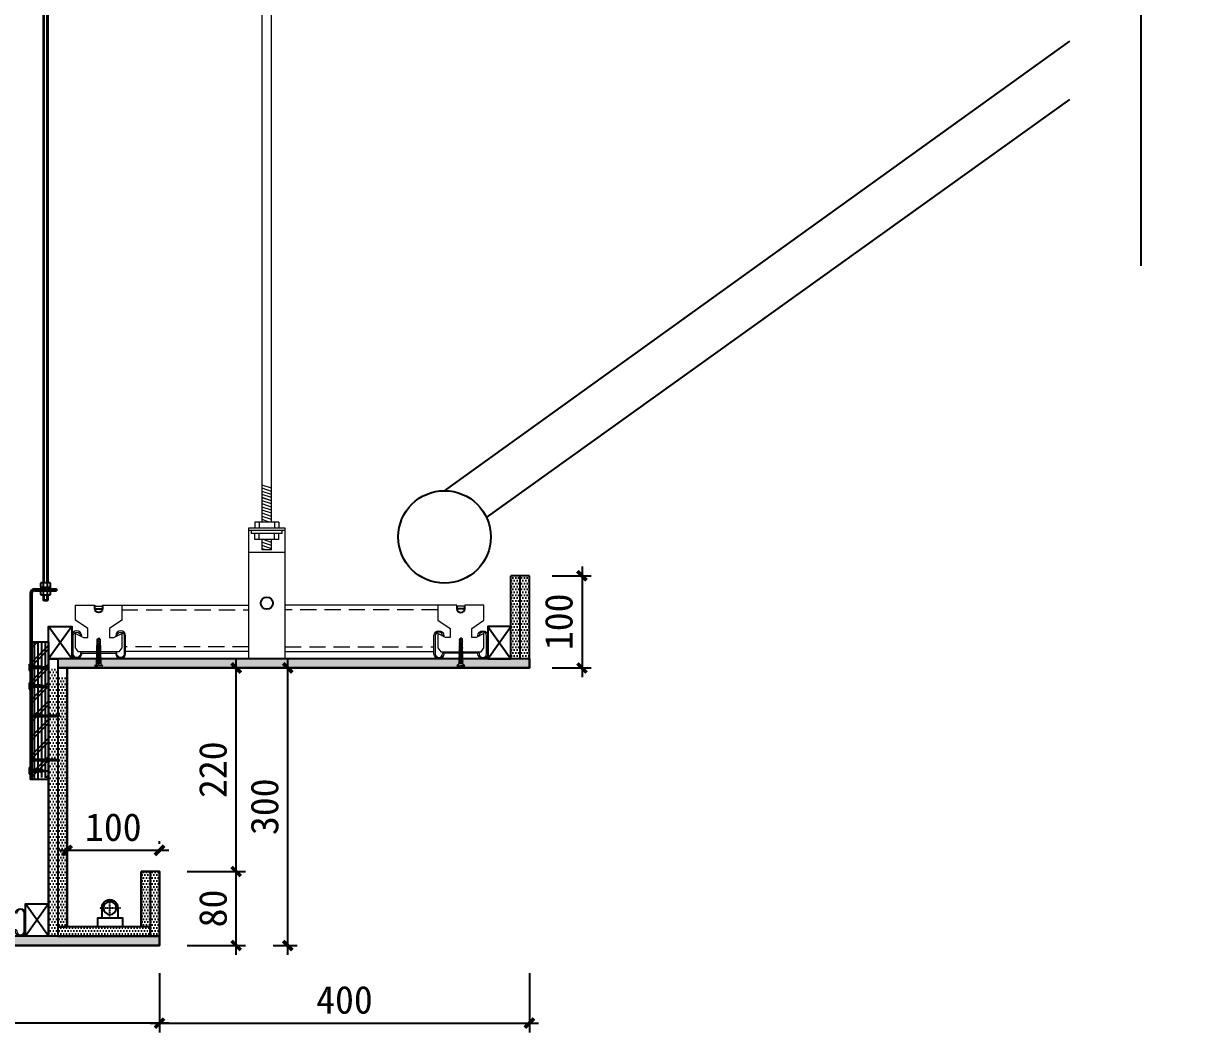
# Model space of a CAD drawing. Header units: millimetres. Extents: x -150677 to 588340, y -254013 to 149700.
# Drawn here: x 296405 to 297680, y -87297 to -86207 of the extents above; entities that cross this region are included whole.
import ezdxf

# ---------------------------------------------------------------- set-up
doc = ezdxf.new("R2010")
doc.units = ezdxf.units.MM
doc.header["$LTSCALE"] = 10
doc.header["$MEASUREMENT"] = 0
doc.linetypes.add('HIDDEN', pattern=[0.375, 0.25, -0.125])
for name, color, linetype in [('2-Ba顶面轮廓', 4, 'Continuous'), ('2-Da地拼', 4, 'Continuous'), ('ceiling-light', 2, 'Continuous'), ('IEL-13Light', 136, 'Continuous'), ('图层1', 2, 'Continuous'), ('图层2', 44, 'Continuous')]:
    doc.layers.add(name, color=color, linetype=linetype)
doc.layers.add('3', color=5, linetype='Continuous', lineweight=18)
doc.layers.add('8', color=251, linetype='Continuous', lineweight=5)
doc.styles.get("Standard").update_dxf_attribs({"font": ''})
doc.styles.get('Standard').set_extended_font_data('SimSun')
doc.dimstyles.new('DIMN10', dxfattribs={"dimscale": 0.1, "dimtxt": 300, "dimasz": 100, "dimexe": 100, "dimexo": 300, "dimgap": 100, "dimtad": 1, "dimdec": 0, "dimtxsty": 'Standard', "dimblk": 'ARCHTICK', "dimcen": 2.5, "dimdle": 100, "dimclrd": 8, "dimclre": 8, "dimclrt": 96, "dimadec": 0, "dimazin": 0, "dimtfac": 1, "dimtdec": 0, "dimtmove": 0, "dimatfit": 3, "dimldrblk": 'DOT', "dimfxl": 100, "dimarcsym": 0})
pattern_1 = [(0, (295771.9497, -87203.4587), (1.5875, 3.175), [0, -3.175])]
pattern_2 = [(0, (295751.9497, -87203.4587), (1.5875, 3.175), [0, -3.175])]

# ---------------------------------------------------------------- blocks, each defined once
blk = doc.blocks.new('A$C03C100C5')
at = {"color": 8, "linetype": 'HIDDEN', "ltscale": 0.001}
for p, q in [((15, 12.3, 0), (15, 33.6, 0)), ((2, 22.9, 0), (27.8, 22.9, 0))]:
    blk.add_line(p, q, dxfattribs=at)
at = {"ltscale": 0.2}
for p, q in [((5.4, 22.9, 0), (5.4, 11.1, 0)), ((24.7, 22.9, 0), (24.7, 11.1, 0))]:
    blk.add_line(p, q, dxfattribs=at)
at = {"ltscale": 0.2, "elevation": 0}
blk.add_lwpolyline([(29.7, 0), (29.7, 11.1), (0, 11.1), (0, 0)], close=True, dxfattribs=at)
at = {"ltscale": 0.2}
blk.add_circle((15, 22.9, 0), 7.88, dxfattribs=at)
blk.add_arc((15.1, 23.5, 0), 9.63, 356.8047, 183.1953, dxfattribs=at)
blk = doc.blocks.new('QBLOCK2009062415473686')
at = {"color": 8}
for p, q in [((-1.7, 1.6), (-1.4, 1.8)), ((-1.7, 1.6), (-1.4, 1.8)), ((-1.7, 1.6), (-1.4, 1.4)), ((-1.7, 1.6), (-1.4, 1.4)), ((-1.5, 3.5), (-1.2, 3.7)), ((-1.5, 3.5), (-1.2, 3.3)), ((-1.4, 1.4), (1.3, 2.3)), ((-1.4, -0.7), (1.3, 0.2)), ((-1.2, 3.3), (1, 4)), ((-1.1, 5.5), (-0.9, 5.7)), ((-1.1, 5.5), (-0.9, 5.3)), ((-1, 2.6), (-0.9, 3.4)), ((-1, 1.8), (-1, 2.6)), ((-1, -0.2), (-1, 1.5)), ((-0.9, 5.3), (0.7, 5.8)), ((-0.8, 3.8), (-0.6, 5.4)), ((-0.7, 7.5), (-0.5, 7.7)), ((-0.7, 7.5), (-0.5, 7.3)), ((-0.6, 5.8), (-0.4, 7.3)), ((-0.5, 7.3), (0.4, 7.6)), ((-0.3, 7.7), (-0.1, 9.8)), ((0.2, 7.9), (-0.1, 9.8)), ((0.4, 6.1), (0.2, 7.5)), ((0.7, 7.7), (0.4, 8)), ((0.7, 7.7), (0.4, 7.6)), ((0.6, 4.3), (0.4, 5.7)), ((1, 5.9), (0.7, 6.2)), ((1, 5.9), (0.7, 5.8)), ((0.8, 2.6), (0.7, 3.9)), ((0.8, 2.6), (0.8, 2.4)), ((0.8, 2.1), (0.8, 0.5)), ((0.8, 0.1), (0.8, -1.6)), ((1.3, 4.2), (1, 4.4)), ((1.3, 4.2), (1, 4)), ((1.5, 2.4), (1.3, 2.7)), ((1.5, 2.4), (1.3, 2.7)), ((1.5, 2.4), (1.3, 2.3)), ((1.5, 2.4), (1.3, 2.3)), ((1.5, 0.3), (1.3, 0.6)), ((1.5, 0.3), (1.3, 0.2)), ((-3.4, -9.8), (-3.4, -9)), ((3.4, -9), (-3.4, -9)), ((3.4, -9.8), (-3.4, -9.8)), ((-1.7, -0.5), (-1.4, -0.3)), ((-1.7, -0.5), (-1.4, -0.7)), ((-1.7, -2.5), (-1.4, -2.4)), ((-1.7, -2.5), (-1.4, -2.4)), ((-1.7, -2.5), (-1.4, -2.8)), ((-1.7, -2.5), (-1.4, -2.8)), ((-1.7, -4.6), (-1.4, -4.5)), ((-1.7, -4.6), (-1.4, -4.9)), ((-1.4, -2.8), (1.3, -1.9)), ((-1.4, -2.8), (1.3, -1.9)), ((-1.4, -4.9), (1.3, -4)), ((-1, -2.2), (-1, -0.6)), ((-1, -4.3), (-1, -2.6)), ((-0.9, -5.4), (-1, -4.7)), ((0.8, -1.4), (0.8, -1.6)), ((0.8, -2), (0.8, -3.7)), ((0.8, -4.1), (0.9, -5.4)), ((1.5, -1.7), (1.3, -1.5)), ((1.5, -1.7), (1.3, -1.5)), ((1.5, -1.7), (1.3, -1.9)), ((1.5, -1.7), (1.3, -1.9)), ((1.5, -3.8), (1.3, -3.6)), ((1.5, -3.8), (1.3, -4)), ((3.4, -9.8), (3.4, -9))]:
    blk.add_line(p, q, dxfattribs=at)
for centre, start, end in [((-4.8, -5.3), 291.3837, 359.0609), ((4.8, -5.3), 180.9392, 248.6164)]:
    blk.add_arc(centre, 3.94, start, end, dxfattribs=at)
blk = doc.blocks.new('QBLOCK2009070111364517')
at = {"layer": '图层1', "color": 8, "linetype": 'ByBlock'}
for p, q in [((-13.8, 0.9), (-13.8, -0.9)), ((15, 0), (11, 0))]:
    blk.add_line(p, q, dxfattribs=at)
blk.add_lwpolyline([(11, -0.9), (15, 0), (11, 0.9), (-13.8, 0.9), (-15, 1.7), (-15, -1.7), (-13.8, -0.9)], close=True, dxfattribs=at)
blk.add_lwpolyline([(11, 0.9, 0.39097), (11, 0, 0.39097), (11, -0.9)], format="xyb", dxfattribs=at)
blk = doc.blocks.new('_ArchTick')
at = {"color": 0, "linetype": 'ByBlock', "const_width": 0.4}
blk.add_lwpolyline([(-0.5, -0.5), (0.5, 0.5)], dxfattribs=at)
blk = doc.blocks.new('*D1634')
at = {"layer": '2-Ba顶面轮廓', "color": 8, "lineweight": -2, "transparency": 16777216}
for p, q in [((296451.9, -87093.5), (296451.9, -87090.7)), ((296551.9, -87093.5), (296551.9, -87090.7)), ((296561.9, -87100.7), (296441.9, -87100.7))]:
    blk.add_line(p, q, dxfattribs=at)
at = {"layer": 'Defpoints', "color": 0, "transparency": 16777216}
for p in [(296451.9, -87100.7), (296451.9, -87123.5), (296551.9, -87123.5)]:
    blk.add_point(p, dxfattribs=at)
at = {"layer": '2-Ba顶面轮廓', "color": 8, "lineweight": -2, "transparency": 16777216, "xscale": 10, "yscale": 10, "zscale": 10, "rotation": 180}
blk.add_blockref('_ArchTick', (296451.9, -87100.7), dxfattribs=at)
at = {"layer": '2-Ba顶面轮廓', "color": 8, "lineweight": -2, "transparency": 16777216, "xscale": 10, "yscale": 10, "zscale": 10}
blk.add_blockref('_ArchTick', (296551.9, -87100.7), dxfattribs=at)
at = {"layer": '2-Ba顶面轮廓', "color": 96, "transparency": 16777216, "insert": (296501.9, -87075.7), "char_height": 30, "attachment_point": 5}
blk.add_mtext('100', dxfattribs=at)
blk = doc.blocks.new('_DOT')
at = {"color": 0, "linetype": 'ByBlock'}
blk.add_line((-0.35, 0), (-1, 0), dxfattribs=at)
at = {"color": 0, "linetype": 'ByBlock', "const_width": 0.35}
blk.add_lwpolyline([(-0.175, 0, 1), (0.175, 0, 1)], format="xyb", close=True, dxfattribs=at)
blk = doc.blocks.new('*D1652')
at = {"layer": '2-Ba顶面轮廓', "color": 8, "lineweight": -2, "transparency": 16777216}
for p, q in [((296581.9, -87123.5), (296644.8, -87123.5)), ((296634.8, -87213.5), (296634.8, -87113.5)), ((296581.9, -87203.5), (296644.8, -87203.5))]:
    blk.add_line(p, q, dxfattribs=at)
at = {"layer": 'Defpoints', "color": 0, "transparency": 16777216}
for p in [(296551.9, -87123.5), (296634.8, -87123.5), (296551.9, -87203.5)]:
    blk.add_point(p, dxfattribs=at)
at = {"layer": '2-Ba顶面轮廓', "color": 8, "lineweight": -2, "transparency": 16777216, "xscale": 10, "yscale": 10, "zscale": 10}
for p, rotation in [((296634.8, -87123.5), 90), ((296634.8, -87203.5), 270)]:
    blk.add_blockref('_ArchTick', p, dxfattribs=dict(at, rotation=rotation))
at = {"layer": '2-Ba顶面轮廓', "color": 96, "transparency": 16777216, "insert": (296609.8, -87163.5), "char_height": 30, "attachment_point": 5, "rotation": 90}
blk.add_mtext('80', dxfattribs=at)
blk = doc.blocks.new('*D1653')
at = {"layer": '2-Ba顶面轮廓', "color": 8, "lineweight": -2, "transparency": 16777216}
for p, q in [((296634.8, -87133.5), (296634.8, -86893.5)), ((296579.4, -86903.5), (296644.8, -86903.5)), ((296581.9, -87123.5), (296644.8, -87123.5))]:
    blk.add_line(p, q, dxfattribs=at)
at = {"layer": 'Defpoints', "color": 0, "transparency": 16777216}
for p in [(296549.4, -86903.5), (296634.8, -86903.5), (296551.9, -87123.5)]:
    blk.add_point(p, dxfattribs=at)
at = {"layer": '2-Ba顶面轮廓', "color": 8, "lineweight": -2, "transparency": 16777216, "xscale": 10, "yscale": 10, "zscale": 10}
for p, rotation in [((296634.8, -86903.5), 90), ((296634.8, -87123.5), 270)]:
    blk.add_blockref('_ArchTick', p, dxfattribs=dict(at, rotation=rotation))
at = {"layer": '2-Ba顶面轮廓', "color": 96, "transparency": 16777216, "insert": (296609.8, -87013.5), "char_height": 30, "attachment_point": 5, "rotation": 90}
blk.add_mtext('220', dxfattribs=at)
blk = doc.blocks.new('*D1654')
at = {"layer": '2-Ba顶面轮廓', "color": 8, "lineweight": -2, "transparency": 16777216}
for p, q in [((296551.9, -87233.5), (296551.9, -87297.4)), ((296951.9, -87233.5), (296951.9, -87297.4)), ((296541.9, -87287.4), (296961.9, -87287.4))]:
    blk.add_line(p, q, dxfattribs=at)
at = {"layer": 'Defpoints', "color": 0, "transparency": 16777216}
for p in [(296551.9, -87203.5), (296951.9, -87203.5), (296951.9, -87287.4)]:
    blk.add_point(p, dxfattribs=at)
at = {"layer": '2-Ba顶面轮廓', "color": 8, "lineweight": -2, "transparency": 16777216, "xscale": 10, "yscale": 10, "zscale": 10, "rotation": 180}
blk.add_blockref('_ArchTick', (296551.9, -87287.4), dxfattribs=at)
at = {"layer": '2-Ba顶面轮廓', "color": 8, "lineweight": -2, "transparency": 16777216, "xscale": 10, "yscale": 10, "zscale": 10}
blk.add_blockref('_ArchTick', (296951.9, -87287.4), dxfattribs=at)
at = {"layer": '2-Ba顶面轮廓', "color": 96, "transparency": 16777216, "insert": (296751.9, -87262.4), "char_height": 30, "attachment_point": 5}
blk.add_mtext('400', dxfattribs=at)
blk = doc.blocks.new('*D1655')
at = {"layer": '2-Ba顶面轮廓', "color": 8, "lineweight": -2, "transparency": 16777216}
for p, q in [((295551.9, -87233.5), (295551.9, -87297.4)), ((296551.9, -87233.5), (296551.9, -87297.4)), ((296561.9, -87287.4), (295541.9, -87287.4))]:
    blk.add_line(p, q, dxfattribs=at)
at = {"layer": 'Defpoints', "color": 0, "transparency": 16777216}
for p in [(295551.9, -87203.5), (296551.9, -87203.5), (295551.9, -87287.4)]:
    blk.add_point(p, dxfattribs=at)
at = {"layer": '2-Ba顶面轮廓', "color": 8, "lineweight": -2, "transparency": 16777216, "xscale": 10, "yscale": 10, "zscale": 10, "rotation": 180}
blk.add_blockref('_ArchTick', (295551.9, -87287.4), dxfattribs=at)
at = {"layer": '2-Ba顶面轮廓', "color": 8, "lineweight": -2, "transparency": 16777216, "xscale": 10, "yscale": 10, "zscale": 10}
blk.add_blockref('_ArchTick', (296551.9, -87287.4), dxfattribs=at)
at = {"layer": '2-Ba顶面轮廓', "color": 96, "transparency": 16777216, "insert": (296051.9, -87262.4), "char_height": 30, "attachment_point": 5}
blk.add_mtext('1000', dxfattribs=at)
blk = doc.blocks.new('*D1657')
at = {"layer": '2-Ba顶面轮廓', "color": 8, "lineweight": -2, "transparency": 16777216}
for p, q in [((296690.6, -87213.5), (296690.6, -86893.5)), ((296674.8, -86903.5), (296700.6, -86903.5)), ((296674.8, -87203.5), (296700.6, -87203.5))]:
    blk.add_line(p, q, dxfattribs=at)
at = {"layer": 'Defpoints', "color": 0, "transparency": 16777216}
for p in [(296644.8, -86903.5), (296690.6, -86903.5), (296644.8, -87203.5)]:
    blk.add_point(p, dxfattribs=at)
at = {"layer": '2-Ba顶面轮廓', "color": 8, "lineweight": -2, "transparency": 16777216, "xscale": 10, "yscale": 10, "zscale": 10}
for p, rotation in [((296690.6, -86903.5), 90), ((296690.6, -87203.5), 270)]:
    blk.add_blockref('_ArchTick', p, dxfattribs=dict(at, rotation=rotation))
at = {"layer": '2-Ba顶面轮廓', "color": 96, "transparency": 16777216, "insert": (296665.6, -87053.5), "char_height": 30, "attachment_point": 5, "rotation": 90}
blk.add_mtext('300', dxfattribs=at)
blk = doc.blocks.new('*D1692')
at = {"layer": '2-Ba顶面轮廓', "color": 8, "lineweight": -2, "transparency": 16777216}
for p, q in [((296976.4, -86803.8), (297018.8, -86803.8)), ((297008.8, -86793.8), (297008.8, -86913.5)), ((296976.4, -86903.5), (297018.8, -86903.5))]:
    blk.add_line(p, q, dxfattribs=at)
at = {"layer": 'Defpoints', "color": 0, "transparency": 16777216}
for p in [(296946.4, -86803.8), (296946.4, -86903.5), (297008.8, -86903.5)]:
    blk.add_point(p, dxfattribs=at)
at = {"layer": '2-Ba顶面轮廓', "color": 8, "lineweight": -2, "transparency": 16777216, "xscale": 10, "yscale": 10, "zscale": 10}
for p, rotation in [((297008.8, -86803.8), 90), ((297008.8, -86903.5), 270)]:
    blk.add_blockref('_ArchTick', p, dxfattribs=dict(at, rotation=rotation))
at = {"layer": '2-Ba顶面轮廓', "color": 96, "transparency": 16777216, "insert": (296983.8, -86853.6), "char_height": 30, "attachment_point": 5, "rotation": 90}
blk.add_mtext('100', dxfattribs=at)

msp = doc.modelspace()

# ---------------------------------------------------------------- hatches: boundary and pattern name
h = msp.add_hatch()
h.set_pattern_fill('PLYWOOD', color=250, angle=90, style=0)
h.set_pattern_definition([(45, (307944.685, -79470.539), (-3e-15, 20), [5.656854, -22.627417]), (45, (307960.685, -79470.54), (-3e-15, 20), [2.636773, -25.647498]), (45, (307947.93, -79483.294), (20, 3e-15), [1.067156, -27.217115]), (45, (307942.549, -79468.675), (20, 3e-15), [7.60978, -20.674492]), (45, (307948.685, -79482.54), (-3e-15, 20), [16.970562, -11.31371]), (45, (307951.93, -79483.294), (-3e-15, 20), [15.017636, -13.266635]), (45, (307948.685, -79466.54), (20, 3e-15), [4.5897, -23.694573]), (45, (307942.549, -79472.675), (-3e-15, 20), [3.020082, -25.26419]), (90, (307944.685, -79470.54), (20, 1e-15), [7.2454, -12.7546]), (90, (307944.685, -79470.54), (20, 1e-15), [0, -20]), (90, (307944.685, -79483.294), (20, 1e-15), [12.7546, -7.2454]), (90, (307960.685, -79470.54), (20, 1e-15), [7.2454, -12.7546]), (90, (307960.685, -79470.54), (20, 1e-15), [0, -20]), (90, (307960.685, -79483.294), (20, 1e-15), [12.7546, -7.2454]), (90, (307956.685, -79470.54), (20, 1e-15), [7.2454, -12.7546]), (90, (307956.685, -79470.54), (20, 1e-15), [0, -20]), (90, (307956.685, -79483.294), (20, 1e-15), [12.7546, -7.2454]), (90, (307952.685, -79470.54), (20, 1e-15), [7.2454, -12.7546]), (90, (307952.685, -79470.54), (20, 1e-15), [0, -20]), (90, (307952.685, -79483.294), (20, 1e-15), [12.7546, -7.2454]), (90, (307948.685, -79470.54), (20, 1e-15), [7.2454, -12.7546]), (90, (307948.685, -79470.54), (20, 1e-15), [0, -20]), (90, (307948.685, -79483.294), (20, 1e-15), [12.7546, -7.2454])])
h.paths.add_polyline_path([(296416.9, -87024.2), (296416.9, -87024.2), (296419.4, -87021.7), (296421.9, -87024.2), (296424.4, -87021.7), (296426.9, -87024.2), (296426.9, -87024.2), (296429.4, -87021.7), (296431.9, -87024.2), (296431.9, -86875.5), (296413.9, -86875.5), (296413.9, -87022.2), (296414.5, -87021.7)])
at = {"layer": '2-Ba顶面轮廓'}
h = msp.add_hatch(dxfattribs=at)
h.set_pattern_fill('DOTS', color=251, scale=50, style=0)
h.set_pattern_definition([(0, (289241.8396, -87321.5482), (1.5625, 3.125), [0, -3.125])])
h.paths.add_polyline_path([(296941.9, -86803.8), (296931.9, -86803.8), (296931.9, -86893.5), (296941.9, -86893.5)])
h.paths.add_polyline_path([(296951.9, -86803.8), (296941.9, -86803.8), (296941.9, -86893.5), (296951.9, -86893.5)])
h = msp.add_hatch(dxfattribs=at)
h.set_pattern_fill('DOTS', color=251, scale=2, style=0)
h.set_pattern_definition([(0, (296421.9497, -86903.4587), (1.5875, 3.175), [0, -3.175])])
h.paths.add_polyline_path([(296441.9, -86903.5), (296951.9, -86903.5), (296951.9, -86893.5), (296441.9, -86893.5)])
h = msp.add_hatch(dxfattribs=at)
h.set_pattern_fill('DOTS', color=251, scale=2, style=0)
h.set_pattern_definition(pattern_1)
h.paths.add_polyline_path([(296441.9, -87193.5), (296432, -87193.5), (296432, -86903.5), (296441.9, -86903.5)])
h = msp.add_hatch(dxfattribs=at)
h.set_pattern_fill('DOTS', color=251, scale=2, style=0)
h.set_pattern_definition(pattern_1)
h.paths.add_polyline_path([(296441.9, -87183.5), (296451.9, -87183.5), (296451.9, -86913.5), (296441.9, -86913.5)])
h = msp.add_hatch(dxfattribs=at)
h.set_pattern_fill('DOTS', color=251, scale=2, style=0)
h.set_pattern_definition(pattern_2)
h.paths.add_polyline_path([(296531.9, -87123.5), (296541.9, -87123.5), (296541.9, -87183.5), (296531.9, -87183.5)])
h = msp.add_hatch(dxfattribs=at)
h.set_pattern_fill('DOTS', color=251, scale=2, style=0)
h.set_pattern_definition(pattern_2)
h.paths.add_polyline_path([(296541.9, -87193.5), (296551.9, -87193.5), (296551.9, -87123.5), (296541.9, -87123.5)])
h = msp.add_hatch(dxfattribs=at)
h.set_pattern_fill('DOTS', color=251, scale=2, style=0)
h.set_pattern_definition(pattern_1)
h.paths.add_polyline_path([(296541.9, -87193.5), (296541.9, -87183.5), (296441.9, -87183.5), (296441.9, -87193.5)])
h = msp.add_hatch(dxfattribs=at)
h.set_pattern_fill('DOTS', color=251, scale=2, style=0)
h.set_pattern_definition([(0, (295551.9497, -87203.4587), (1.5875, 3.175), [0, -3.175])])
h.paths.add_polyline_path([(295551.9, -87203.5), (296551.9, -87203.5), (296551.9, -87193.5), (295551.9, -87193.5)])

# ---------------------------------------------------------------- linework, layer by layer
at = {"color": 8, "ltscale": 100}
for p, q in [((296425.9, -85710.9), (296425.9, -86811.6)), ((296426.9, -85710.9), (296426.9, -86811.6)), ((296430.4, -86811.6), (296430.4, -85710.9)), ((296431.4, -86811.6), (296431.4, -85710.9)), ((296425.9, -86772.5), (296425.9, -86811.6)), ((296431.4, -86811.6), (296431.4, -86772.5)), ((296416.9, -86818), (296440.5, -86818)), ((296423.7, -86811.6), (296423.1, -86812.1)), ((296423.1, -86812.1), (296423.1, -86815.4)), ((296423.1, -86815.4), (296423.7, -86816)), ((296433.6, -86811.6), (296423.7, -86811.6)), ((296423.7, -86816), (296433.6, -86816)), ((296423.8, -86818), (296423.8, -86816.3)), ((296423.8, -86816.3), (296433.5, -86816.3)), ((296426.4, -86812.1), (296425.9, -86811.5)), ((296426.4, -86815.4), (296425.9, -86816)), ((296425.9, -86816), (296425.9, -86816.3)), ((296426.4, -86812.1), (296427, -86811.5)), ((296426.4, -86815.4), (296426.4, -86812.1)), ((296426.4, -86815.4), (296427, -86816)), ((296426.9, -86806.4), (296426.9, -86811.6)), ((296426.9, -86816), (296426.9, -86816.3)), ((296426.9, -86816.6), (296426.9, -86816.6)), ((296426.9, -86816.6), (296426.9, -86816.6)), ((296430.9, -86812.1), (296430.3, -86811.5)), ((296430.9, -86815.4), (296430.3, -86816)), ((296430.4, -86811.6), (296430.4, -86806.4)), ((296430.4, -86816.3), (296430.4, -86816)), ((296430.9, -86812.1), (296431.4, -86811.5)), ((296430.9, -86815.4), (296430.9, -86812.1)), ((296430.9, -86815.4), (296431.4, -86816)), ((296431.4, -86816.3), (296431.4, -86816)), ((296433.5, -86816.3), (296433.5, -86818)), ((296434.1, -86812.1), (296433.6, -86811.6)), ((296433.6, -86816), (296434.1, -86815.4)), ((296434.1, -86815.4), (296434.1, -86812.1)), ((296440.5, -86818), (296440.5, -86820)), ((296411.9, -86823), (296411.9, -87024.2)), ((296413.9, -86823), (296413.9, -87024.2)), ((296416.9, -86820), (296440.5, -86820)), ((296423.7, -86820), (296423.2, -86820.5)), ((296423.2, -86820.5), (296423.2, -86823.8)), ((296423.2, -86823.8), (296423.7, -86824.4)), ((296423.7, -86824.4), (296433.6, -86824.4)), ((296426.5, -86820.5), (296425.9, -86820)), ((296426.5, -86823.8), (296425.9, -86824.4)), ((296425.9, -86824.4), (296425.9, -86830.1)), ((296431.4, -86830.1), (296425.9, -86830.1)), ((296426.9, -86831.1), (296425.9, -86830.1)), ((296426.5, -86820.5), (296427, -86820)), ((296426.5, -86823.9), (296426.5, -86820.5)), ((296426.5, -86823.8), (296427, -86824.4)), ((296426.9, -86824.4), (296426.9, -86830.1)), ((296430.4, -86831.1), (296426.9, -86831.1)), ((296430.9, -86820.5), (296430.3, -86820)), ((296430.9, -86823.8), (296430.3, -86824.4)), ((296430.4, -86830.1), (296430.4, -86824.4)), ((296430.4, -86831.1), (296431.4, -86830.1)), ((296430.9, -86820.5), (296431.4, -86820)), ((296430.9, -86823.9), (296430.9, -86820.5)), ((296430.9, -86823.8), (296431.4, -86824.4)), ((296431.4, -86830.1), (296431.4, -86824.4)), ((296434.1, -86820.5), (296433.6, -86820)), ((296433.6, -86824.4), (296434.1, -86823.8)), ((296434.1, -86823.8), (296434.1, -86820.5)), ((296431.9, -86875.5), (296413.9, -86875.5)), ((296431.9, -86875.5), (296432, -87024.2)), ((296431.9, -87024.2), (296411.9, -87024.2))]:
    msp.add_line(p, q, dxfattribs=at)
at = {"color": 8}
for p, q in [((296457, -86893.5, 0), (296432, -86858.5, 0)), ((296457, -86858.5, 0), (296432, -86893.5, 0)), ((296906.9, -86893.5, 0), (296931.9, -86858.5, 0)), ((296906.9, -86858.5, 0), (296931.9, -86893.5, 0)), ((296431.9, -87193.5, 0), (296406.9, -87158.5, 0)), ((296431.9, -87158.5, 0), (296406.9, -87193.5, 0))]:
    msp.add_line(p, q, dxfattribs=at)
for points in [[(296457, -86893.5), (296432, -86893.5), (296432, -86858.5), (296457, -86858.5)], [(296906.9, -86893.5), (296931.9, -86893.5), (296931.9, -86858.5), (296906.9, -86858.5)], [(296431.9, -87193.5), (296406.9, -87193.5), (296406.9, -87158.5), (296431.9, -87158.5)]]:
    msp.add_lwpolyline(points, close=True, dxfattribs=at)
at = {"color": 8, "ltscale": 100}
for radius in [5, 3]:
    msp.add_arc((296416.9, -86823), radius, 90, 180, dxfattribs=at)
at = {"layer": '2-Ba顶面轮廓'}
for p, q in [((296951.9, -86803.8), (296931.9, -86803.8)), ((296931.9, -86893.5), (296931.9, -86803.8)), ((296941.9, -86893.5), (296941.9, -86803.8)), ((296951.9, -86903.5), (296951.9, -86803.8)), ((296551.9, -87203.5), (295551.9, -87203.5))]:
    msp.add_line(p, q, dxfattribs=at)
at = {"layer": '2-Ba顶面轮廓', "color": 1}
msp.add_lwpolyline([(297613.1, -85384.8), (297613.1, -85942.6), (297679.7, -85942.6), (297546.4, -86075.9), (297613.1, -86075.9), (297613.1, -86468.8)], dxfattribs=at)
at = {"layer": '2-Ba顶面轮廓'}
for points in [[(296441.9, -87193.5), (296432, -87193.5), (296432, -86893.5), (296441.9, -86893.5)], [(296441.9, -86903.5), (296951.9, -86903.5), (296951.9, -86893.5), (296441.9, -86893.5)], [(296441.9, -87183.5), (296451.9, -87183.5), (296451.9, -86903.5), (296441.9, -86903.5)], [(296531.9, -87123.5), (296541.9, -87123.5), (296541.9, -87183.5), (296531.9, -87183.5)], [(296541.9, -87193.5), (296551.9, -87193.5), (296551.9, -87123.5), (296541.9, -87123.5)], [(296541.9, -87183.5), (296441.9, -87183.5), (296441.9, -87193.5), (296541.9, -87193.5)], [(295551.9, -87203.5), (296551.9, -87203.5), (296551.9, -87193.5), (295551.9, -87193.5)]]:
    msp.add_lwpolyline(points, close=True, dxfattribs=at)
at = {"layer": '2-Da地拼'}
for p, q in [((296431.9, -86893.5), (296431.9, -87193.5)), ((296951.9, -86893.5), (296431.9, -86893.5)), ((296441.9, -86893.5), (296441.9, -87193.5)), ((296951.9, -86893.5), (296951.9, -86903.5)), ((296951.9, -86903.5), (296441.9, -86903.5)), ((296451.9, -86903.5), (296451.9, -87183.5)), ((296551.9, -87123.5), (296531.9, -87123.5)), ((296531.9, -87123.5), (296531.9, -87183.5)), ((296541.9, -87123.5), (296541.9, -87193.5)), ((296551.9, -87123.5), (296551.9, -87203.5)), ((296541.9, -87183.5), (296441.9, -87183.5)), ((296551.9, -87193.5), (295551.9, -87193.5))]:
    msp.add_line(p, q, dxfattribs=at)
for points in [[(296860.1, -86711.9), (297536.3, -86226.1)], [(296905.4, -86740.7), (297536.3, -86288.9)]]:
    msp.add_lwpolyline(points, dxfattribs=at)
msp.add_circle((296860.1, -86761.9), 50, dxfattribs=at)
at = {"layer": '3'}
for p, q in [((296663, -86745.9, 0), (296663, -85707.1, 0)), ((296673, -86745.9, 0), (296673, -85707.1, 0)), ((296687.7, -86754.8, 0), (296648.3, -86754.8, 0)), ((296651.5, -86758.1, 0), (296651.5, -86754.8, 0)), ((296654.8, -86745.9, 0), (296654.8, -86752.5, 0)), ((296681.1, -86745.9, 0), (296654.8, -86745.9, 0)), ((296659.8, -86745.9, 0), (296659.8, -86752.5, 0)), ((296676.2, -86745.9, 0), (296676.2, -86752.5, 0)), ((296681.1, -86745.9, 0), (296681.1, -86752.5, 0)), ((296684.4, -86758.1, 0), (296684.4, -86754.8, 0)), ((296684.4, -86758.1, 0), (296651.5, -86758.1, 0)), ((296654.8, -86764.7, 0), (296654.8, -86758.1, 0)), ((296681.1, -86764.7, 0), (296654.8, -86764.7, 0)), ((296659.8, -86764.7, 0), (296659.8, -86758.1, 0)), ((296663, -86775.7, 0), (296663, -86764.7, 0)), ((296663, -86775.7, 0), (296663, -86764.7, 0)), ((296663, -86774.6, 0), (296663, -86764.7, 0)), ((296673, -86775.7, 0), (296673, -86764.7, 0)), ((296673, -86775.7, 0), (296673, -86764.7, 0)), ((296673, -86775.7, 0), (296673, -86764.7, 0)), ((296676.2, -86764.7, 0), (296676.2, -86758.1, 0)), ((296681.1, -86764.7, 0), (296681.1, -86758.1, 0)), ((296687.7, -86778.6, 0), (296648.3, -86778.6, 0)), ((296511.1, -86835.6), (296648.3, -86835.6, 0)), ((296852.8, -86835.6), (296687.7, -86835.6, 0)), ((296483.9, -86899.5), (296484.5, -86872.3)), ((296484.3, -86881), (296487.9, -86880.4)), ((296484.3, -86881.4), (296487.9, -86880.8)), ((296484.3, -86882.3), (296487.9, -86881.7)), ((296484.3, -86882.7), (296487.9, -86882)), ((296484.4, -86873), (296487.7, -86872.3)), ((296484.4, -86873.3), (296487.8, -86872.7)), ((296484.4, -86874.6), (296487.8, -86874)), ((296484.4, -86875), (296487.8, -86874.4)), ((296484.4, -86876.2), (296487.8, -86875.6)), ((296484.4, -86876.6), (296487.8, -86876)), ((296484.4, -86877.3), (296487.8, -86876.7)), ((296484.4, -86877.7), (296487.8, -86877.1)), ((296484.4, -86878.5), (296487.8, -86877.9)), ((296484.4, -86878.9), (296487.8, -86878.2)), ((296484.4, -86879.8), (296487.8, -86879.1)), ((296484.4, -86880.1), (296487.8, -86879.5)), ((296484.5, -86872.3), (296486.1, -86870.9)), ((296486.1, -86870.9), (296487.7, -86872.3)), ((296487.7, -86872.3), (296488.3, -86899.5)), ((296876.2, -86872.3), (296875.6, -86899.5)), ((296879.6, -86881), (296876, -86880.4)), ((296879.6, -86881.4), (296876, -86880.8)), ((296879.6, -86882.3), (296876, -86881.7)), ((296879.6, -86882.7), (296876, -86882)), ((296879.5, -86873.3), (296876.1, -86872.7)), ((296879.5, -86874.6), (296876.1, -86874)), ((296879.5, -86875), (296876.1, -86874.4)), ((296879.5, -86876.2), (296876.1, -86875.6)), ((296879.5, -86876.6), (296876.1, -86876)), ((296879.5, -86877.3), (296876.1, -86876.7)), ((296879.5, -86877.7), (296876.1, -86877.1)), ((296879.5, -86878.5), (296876.1, -86877.9)), ((296879.5, -86878.9), (296876.1, -86878.2)), ((296879.5, -86879.8), (296876.1, -86879.1)), ((296879.6, -86880.1), (296876.1, -86879.5)), ((296877.8, -86870.9), (296876.2, -86872.3)), ((296879.5, -86873), (296876.2, -86872.3)), ((296879.4, -86872.3), (296877.8, -86870.9)), ((296880, -86899.5), (296879.4, -86872.3)), ((296483.9, -86895.2), (296488.3, -86894.4)), ((296483.9, -86895.6), (296488.3, -86894.8)), ((296484, -86891.4), (296488.1, -86890.6)), ((296484, -86891.7), (296488.2, -86891)), ((296484, -86892.7), (296488.2, -86891.9)), ((296484, -86893), (296488.2, -86892.3)), ((296484, -86893.9), (296488.2, -86893.2)), ((296484, -86894.3), (296488.2, -86893.5)), ((296484.1, -86887.5), (296488, -86886.8)), ((296484.1, -86887.9), (296488, -86887.2)), ((296484.1, -86888.8), (296488.1, -86888.1)), ((296484.1, -86889.2), (296488.1, -86888.4)), ((296484.1, -86890.1), (296488.1, -86889.3)), ((296484.1, -86890.5), (296488.1, -86889.7)), ((296484.2, -86884), (296487.9, -86883.3)), ((296484.2, -86884.9), (296488, -86884.2)), ((296484.2, -86885.3), (296488, -86884.6)), ((296484.2, -86886.2), (296488, -86885.5)), ((296484.2, -86886.6), (296488, -86885.9)), ((296484.3, -86883.6), (296487.9, -86883)), ((296648.3, -86885.6, 0), (296515.2, -86885.6, 0)), ((296687.7, -86885.6, 0), (296848.7, -86885.6, 0)), ((296880, -86895.6), (296875.6, -86894.8)), ((296879.9, -86891.7), (296875.7, -86891)), ((296879.9, -86892.7), (296875.7, -86891.9)), ((296879.9, -86893), (296875.7, -86892.3)), ((296879.9, -86893.9), (296875.7, -86893.2)), ((296880, -86894.3), (296875.7, -86893.5)), ((296880, -86895.2), (296875.7, -86894.4)), ((296879.8, -86888.8), (296875.8, -86888.1)), ((296879.8, -86889.2), (296875.8, -86888.4)), ((296879.8, -86890.1), (296875.8, -86889.3)), ((296879.8, -86890.5), (296875.8, -86889.7)), ((296879.9, -86891.4), (296875.8, -86890.6)), ((296879.7, -86884.9), (296875.9, -86884.2)), ((296879.7, -86885.3), (296875.9, -86884.6)), ((296879.7, -86886.2), (296875.9, -86885.5)), ((296879.7, -86886.6), (296875.9, -86885.9)), ((296879.8, -86887.5), (296875.9, -86886.8)), ((296879.8, -86887.9), (296875.9, -86887.2)), ((296879.7, -86883.6), (296876, -86883)), ((296879.7, -86884), (296876, -86883.3)), ((296481.7, -86901.2), (296483.9, -86899.5)), ((296485.7, -86901.2), (296481.7, -86901.2)), ((296481.7, -86901.2), (296485.7, -86901.2)), ((296483.8, -86898.2), (296488.3, -86897.4)), ((296483.8, -86899.1), (296488.4, -86898.3)), ((296483.8, -86899.5), (296488.4, -86898.6)), ((296483.9, -86896.5), (296488.3, -86895.7)), ((296483.9, -86896.9), (296488.3, -86896.1)), ((296483.9, -86897.8), (296488.3, -86897)), ((296486.5, -86900.4), (296485.7, -86900.4)), ((296485.7, -86900.4), (296485.7, -86901.2)), ((296485.7, -86901.2), (296485.7, -86900.4)), ((296486.5, -86900.4), (296486.5, -86900.4)), ((296486.5, -86901.2), (296486.5, -86900.4)), ((296490.5, -86901.2), (296486.5, -86901.2)), ((296488.3, -86899.5), (296490.5, -86901.2)), ((296875.6, -86899.5), (296873.4, -86901.2)), ((296873.4, -86901.2), (296877.4, -86901.2)), ((296880.1, -86899.1), (296875.5, -86898.3)), ((296880.1, -86899.5), (296875.5, -86898.6)), ((296880, -86896.5), (296875.6, -86895.7)), ((296880, -86896.9), (296875.6, -86896.1)), ((296880.1, -86897.8), (296875.6, -86897)), ((296880.1, -86898.2), (296875.6, -86897.4)), ((296877.4, -86900.4), (296878.2, -86900.4)), ((296877.4, -86900.4), (296877.4, -86900.4)), ((296877.4, -86901.2), (296877.4, -86900.4)), ((296878.2, -86900.4), (296878.2, -86901.2)), ((296878.2, -86901.2), (296878.2, -86900.4)), ((296878.2, -86901.2), (296882.2, -86901.2)), ((296882.2, -86901.2), (296878.2, -86901.2)), ((296882.2, -86901.2), (296880, -86899.5))]:
    msp.add_line(p, q, dxfattribs=at)
at = {"layer": '3', "elevation": 0}
msp.add_lwpolyline([(296648.3, -86752.5), (296648.3, -86893), (296687.7, -86893), (296687.7, -86752.5)], close=True, dxfattribs=at)
at = {"layer": '3'}
for points in [[(296490.3, -86836.7), (296490.3, -86835.6), (296511.1, -86835.6), (296511.1, -86851.8), (296497.8, -86860.9), (296497.8, -86870.5), (296502.6, -86870.5), (296511.1, -86866.1), (296511.1, -86881.9), (296507.9, -86886.2), (296486.1, -86886.2), (296464.3, -86886.2), (296461.1, -86881.9), (296461.1, -86866.1), (296469.6, -86870.5), (296474.4, -86870.5), (296474.4, -86860.9), (296461.1, -86851.8), (296461.1, -86835.6), (296481.9, -86835.6), (296481.9, -86836.7)], [(296873.6, -86836.7), (296873.6, -86835.6), (296852.8, -86835.6), (296852.8, -86851.8), (296866.1, -86860.9), (296866.1, -86870.5), (296861.3, -86870.5), (296852.8, -86866.1), (296852.8, -86881.9), (296856, -86886.2), (296877.8, -86886.2), (296899.6, -86886.2), (296902.8, -86881.9), (296902.8, -86866.1), (296894.3, -86870.5), (296889.5, -86870.5), (296889.5, -86860.9), (296902.8, -86851.8), (296902.8, -86835.6), (296882, -86835.6), (296882, -86836.7)]]:
    msp.add_lwpolyline(points, close=True, dxfattribs=at)
for points in [[(296504.1, -86887.6, -0.414214), (296504.5, -86888.1, 1), (296515.2, -86888.1), (296515.2, -86868.7, 1), (296504.5, -86868.7), (296505.9, -86868.7, -1), (296513.8, -86868.7), (296513.8, -86888.1, -1), (296505.9, -86888.1, 0.414214), (296504.1, -86886.2), (296486.1, -86886.2), (296468.1, -86886.2, 0.414214), (296466.3, -86888.1, -1), (296458.4, -86888.1), (296458.4, -86868.7, -1), (296466.3, -86868.7), (296467.7, -86868.7, 1), (296457, -86868.7), (296457, -86888.1, 1), (296467.7, -86888.1, -0.414214), (296468.1, -86887.6), (296486.1, -86887.6)], [(296859.8, -86887.6, 0.414214), (296859.4, -86888.1, -1), (296848.7, -86888.1), (296848.7, -86868.7, -1), (296859.4, -86868.7), (296858, -86868.7, 1), (296850.1, -86868.7), (296850.1, -86888.1, 1), (296858, -86888.1, -0.414214), (296859.8, -86886.2), (296877.8, -86886.2), (296895.8, -86886.2, -0.414214), (296897.6, -86888.1, 1), (296905.6, -86888.1), (296905.6, -86868.7, 1), (296897.6, -86868.7), (296896.2, -86868.7, -1), (296906.9, -86868.7), (296906.9, -86888.1, -1), (296896.2, -86888.1, 0.414214), (296895.8, -86887.6), (296877.8, -86887.6)], [(296359.8, -87187.6, 0.414214), (296359.4, -87188.1, -1), (296348.7, -87188.1), (296348.7, -87168.7, -1), (296359.4, -87168.7), (296358, -87168.7, 1), (296350.1, -87168.7), (296350.1, -87188.1, 1), (296358, -87188.1, -0.414214), (296359.8, -87186.2), (296377.8, -87186.2), (296395.8, -87186.2, -0.414214), (296397.6, -87188.1, 1), (296405.6, -87188.1), (296405.6, -87168.7, 1), (296397.6, -87168.7), (296396.2, -87168.7, -1), (296406.9, -87168.7), (296406.9, -87188.1, -1), (296396.2, -87188.1, 0.414214), (296395.8, -87187.6), (296377.8, -87187.6)]]:
    msp.add_lwpolyline(points, format="xyb", close=True, dxfattribs=at)
for centre, major_axis, start_param, end_param in [((296484.1, -86879.6), (0.236, 0.236), 4.106163, 4.975275), ((296484, -86880.3), (-0.247, 0.247), 4.28682, 5.18544), ((296484, -86880.9), (-0.236, 0.236), 2.535367, 3.404479), ((296484, -86881.5), (0.247, 0.247), 5.857617, 6.756236), ((296484, -86882.2), (0.236, 0.236), 4.106163, 4.975275), ((296484, -86882.8), (-0.247, 0.247), 4.28682, 5.18544), ((296484.1, -86872.8), (0.236, 0.236), 4.106163, 4.975275), ((296484.1, -86873.5), (-0.247, 0.247), 4.28682, 5.18544), ((296484.1, -86874.4), (0.236, 0.236), 4.106163, 4.975275), ((296484.1, -86875.1), (0.247, 0.247), 5.857617, 6.756236), ((296484.1, -86876.1), (0.236, 0.236), 4.106163, 4.975275), ((296484.1, -86876.7), (0.247, 0.247), 5.857617, 6.756236), ((296484.1, -86877.2), (0.236, 0.236), 4.106163, 4.975275), ((296484.1, -86877.8), (0.247, 0.247), 5.857617, 6.756236), ((296484.1, -86878.3), (0.236, 0.236), 4.106163, 4.975275), ((296484.1, -86879), (0.247, 0.247), 5.857617, 6.756236), ((296488, -86872.2), (-0.236, 0.236), 1.30762, 2.176731), ((296488.1, -86872.8), (0.247, 0.247), 1.097455, 1.996074), ((296488.1, -86873.8), (-0.236, 0.236), 1.30762, 2.176731), ((296488.1, -86874.5), (0.247, 0.247), 1.097455, 1.996074), ((296488.1, -86875.4), (-0.236, 0.236), 1.30762, 2.176731), ((296488.1, -86876.1), (0.247, 0.247), 1.097455, 1.996074), ((296488.1, -86876.5), (-0.236, 0.236), 1.30762, 2.176731), ((296488.1, -86877.2), (0.247, 0.247), 1.097455, 1.996074), ((296488.1, -86877.7), (-0.236, 0.236), 1.30762, 2.176731), ((296488.1, -86878.4), (0.247, 0.247), 1.097455, 1.996074), ((296488.1, -86879), (-0.236, 0.236), 1.30762, 2.176731), ((296488.2, -86879.6), (0.247, 0.247), 1.097455, 1.996074), ((296488.1, -86880.2), (0.236, 0.236), 2.878416, 3.747528), ((296488.2, -86880.9), (0.247, 0.247), 1.097455, 1.996074), ((296488.2, -86881.5), (-0.236, 0.236), 1.30762, 2.176731), ((296488.2, -86882.2), (0.247, 0.247), 1.097455, 1.996074), ((296483.7, -86893.8), (-0.236, 0.236), 2.535367, 3.404479), ((296483.6, -86894.4), (-0.247, 0.247), 4.28682, 5.18544), ((296483.6, -86895.1), (0.236, 0.236), 4.106163, 4.975275), ((296483.8, -86889.9), (-0.236, 0.236), 2.535367, 3.404479), ((296483.7, -86890.6), (-0.247, 0.247), 4.28682, 5.18544), ((296483.7, -86891.2), (0.236, 0.236), 4.106163, 4.975275), ((296483.7, -86891.9), (0.247, 0.247), 5.857617, 6.756236), ((296483.7, -86892.5), (-0.236, 0.236), 2.535367, 3.404479), ((296483.7, -86893.2), (-0.247, 0.247), 4.28682, 5.18544), ((296483.9, -86886), (0.236, 0.236), 4.106163, 4.975275), ((296483.8, -86886.7), (0.247, 0.247), 5.857617, 6.756236), ((296483.9, -86887.3), (-0.236, 0.236), 2.535367, 3.404479), ((296483.8, -86888), (-0.247, 0.247), 4.28682, 5.18544), ((296483.8, -86888.6), (0.236, 0.236), 4.106163, 4.975275), ((296483.8, -86889.3), (0.247, 0.247), 5.857617, 6.756236), ((296484, -86883.5), (-0.236, 0.236), 2.535367, 3.404479), ((296483.9, -86884.1), (0.247, 0.247), 5.857617, 6.756236), ((296483.9, -86884.8), (-0.236, 0.236), 2.535367, 3.404479), ((296483.9, -86885.4), (-0.247, 0.247), 4.28682, 5.18544), ((296488.2, -86882.8), (-0.236, 0.236), 1.30762, 2.176731), ((296488.3, -86883.4), (0.247, 0.247), 1.097455, 1.996074), ((296488.3, -86884.1), (-0.236, 0.236), 1.30762, 2.176731), ((296488.3, -86884.7), (0.247, 0.247), 1.097455, 1.996074), ((296488.3, -86885.3), (-0.236, 0.236), 1.30762, 2.176731), ((296488.3, -86886), (0.247, 0.247), 1.097455, 1.996074), ((296488.3, -86886.6), (-0.236, 0.236), 1.30762, 2.176731), ((296488.4, -86887.3), (0.247, 0.247), 1.097455, 1.996074), ((296488.4, -86887.9), (-0.236, 0.236), 1.30762, 2.176731), ((296488.4, -86888.6), (0.247, 0.247), 1.097455, 1.996074), ((296488.4, -86889.2), (-0.236, 0.236), 1.30762, 2.176731), ((296488.4, -86889.8), (0.247, 0.247), 1.097455, 1.996074), ((296488.4, -86890.4), (-0.236, 0.236), 1.30762, 2.176731), ((296488.5, -86891.1), (0.247, 0.247), 1.097455, 1.996074), ((296488.5, -86891.7), (-0.236, 0.236), 1.30762, 2.176731), ((296488.5, -86892.4), (0.247, 0.247), 1.097455, 1.996074), ((296488.5, -86893), (-0.236, 0.236), 1.30762, 2.176731), ((296488.6, -86893.7), (0.247, 0.247), 1.097455, 1.996074), ((296488.5, -86894.3), (-0.236, 0.236), 1.30762, 2.176731), ((296488.6, -86894.9), (0.247, 0.247), 1.097455, 1.996074), ((296483.6, -86897.7), (-0.236, 0.236), 2.535367, 3.404479), ((296483.5, -86898.3), (-0.247, 0.247), 4.28682, 5.18544), ((296483.5, -86898.9), (0.236, 0.236), 4.106163, 4.975275), ((296483.5, -86899.6), (-0.247, 0.247), 4.28682, 5.18544), ((296483.6, -86895.7), (-0.247, 0.247), 4.28682, 5.18544), ((296483.6, -86896.4), (0.236, 0.236), 4.106163, 4.975275), ((296483.6, -86897), (-0.247, 0.247), 4.28682, 5.18544), ((296488.6, -86895.6), (-0.236, 0.236), 1.30762, 2.176731), ((296488.6, -86896.2), (0.247, 0.247), 1.097455, 1.996074), ((296488.6, -86896.8), (-0.236, 0.236), 1.30762, 2.176731), ((296488.7, -86897.5), (0.247, 0.247), 1.097455, 1.996074), ((296488.7, -86898.1), (0.236, 0.236), 2.878416, 3.747528), ((296488.7, -86898.8), (0.247, 0.247), 1.097455, 1.996074)]:
    msp.add_ellipse(centre, major_axis=major_axis, ratio=1, start_param=start_param, end_param=end_param, dxfattribs=at)
at = {"layer": '3', "extrusion": (0, 0, -1)}
for centre, major_axis, start_param, end_param in [((296875.8, -86880.2), (-0.236, 0.236), 2.878416, 3.747528), ((296875.7, -86880.9), (-0.247, 0.247), 1.097455, 1.996074), ((296875.7, -86881.5), (0.236, 0.236), 1.30762, 2.176731), ((296875.7, -86882.2), (-0.247, 0.247), 1.097455, 1.996074), ((296875.9, -86872.2), (0.236, 0.236), 1.30762, 2.176731), ((296875.8, -86872.8), (-0.247, 0.247), 1.097455, 1.996074), ((296875.8, -86873.8), (0.236, 0.236), 1.30762, 2.176731), ((296875.8, -86874.5), (-0.247, 0.247), 1.097455, 1.996074), ((296875.8, -86875.4), (0.236, 0.236), 1.30762, 2.176731), ((296875.8, -86876.1), (-0.247, 0.247), 1.097455, 1.996074), ((296875.8, -86876.5), (0.236, 0.236), 1.30762, 2.176731), ((296875.8, -86877.2), (-0.247, 0.247), 1.097455, 1.996074), ((296875.8, -86877.7), (0.236, 0.236), 1.30762, 2.176731), ((296875.8, -86878.4), (-0.247, 0.247), 1.097455, 1.996074), ((296875.8, -86879), (0.236, 0.236), 1.30762, 2.176731), ((296875.7, -86879.6), (-0.247, 0.247), 1.097455, 1.996074), ((296879.8, -86872.8), (-0.236, 0.236), 4.106163, 4.975275), ((296879.8, -86873.5), (0.247, 0.247), 4.28682, 5.18544), ((296879.8, -86874.4), (-0.236, 0.236), 4.106163, 4.975275), ((296879.8, -86875.1), (-0.247, 0.247), 5.857617, 6.756236), ((296879.8, -86876.1), (-0.236, 0.236), 4.106163, 4.975275), ((296879.8, -86876.7), (-0.247, 0.247), 5.857617, 6.756236), ((296879.8, -86877.2), (-0.236, 0.236), 4.106163, 4.975275), ((296879.8, -86877.8), (-0.247, 0.247), 5.857617, 6.756236), ((296879.8, -86878.3), (-0.236, 0.236), 4.106163, 4.975275), ((296879.8, -86879), (-0.247, 0.247), 5.857617, 6.756236), ((296879.8, -86879.6), (-0.236, 0.236), 4.106163, 4.975275), ((296879.9, -86880.3), (0.247, 0.247), 4.28682, 5.18544), ((296879.9, -86880.9), (0.236, 0.236), 2.535367, 3.404479), ((296879.9, -86881.5), (-0.247, 0.247), 5.857617, 6.756236), ((296879.9, -86882.2), (-0.236, 0.236), 4.106163, 4.975275), ((296880, -86882.8), (0.247, 0.247), 4.28682, 5.18544), ((296875.4, -86894.3), (0.236, 0.236), 1.30762, 2.176731), ((296875.3, -86894.9), (-0.247, 0.247), 1.097455, 1.996074), ((296875.5, -86890.4), (0.236, 0.236), 1.30762, 2.176731), ((296875.4, -86891.1), (-0.247, 0.247), 1.097455, 1.996074), ((296875.4, -86891.7), (0.236, 0.236), 1.30762, 2.176731), ((296875.4, -86892.4), (-0.247, 0.247), 1.097455, 1.996074), ((296875.4, -86893), (0.236, 0.236), 1.30762, 2.176731), ((296875.3, -86893.7), (-0.247, 0.247), 1.097455, 1.996074), ((296875.6, -86886.6), (0.236, 0.236), 1.30762, 2.176731), ((296875.5, -86887.3), (-0.247, 0.247), 1.097455, 1.996074), ((296875.5, -86887.9), (0.236, 0.236), 1.30762, 2.176731), ((296875.5, -86888.6), (-0.247, 0.247), 1.097455, 1.996074), ((296875.5, -86889.2), (0.236, 0.236), 1.30762, 2.176731), ((296875.5, -86889.8), (-0.247, 0.247), 1.097455, 1.996074), ((296875.7, -86882.8), (0.236, 0.236), 1.30762, 2.176731), ((296875.6, -86883.4), (-0.247, 0.247), 1.097455, 1.996074), ((296875.6, -86884.1), (0.236, 0.236), 1.30762, 2.176731), ((296875.6, -86884.7), (-0.247, 0.247), 1.097455, 1.996074), ((296875.6, -86885.3), (0.236, 0.236), 1.30762, 2.176731), ((296875.6, -86886), (-0.247, 0.247), 1.097455, 1.996074), ((296879.9, -86883.5), (0.236, 0.236), 2.535367, 3.404479), ((296880, -86884.1), (-0.247, 0.247), 5.857617, 6.756236), ((296880, -86884.8), (0.236, 0.236), 2.535367, 3.404479), ((296880, -86885.4), (0.247, 0.247), 4.28682, 5.18544), ((296880, -86886), (-0.236, 0.236), 4.106163, 4.975275), ((296880.1, -86886.7), (-0.247, 0.247), 5.857617, 6.756236), ((296880.1, -86887.3), (0.236, 0.236), 2.535367, 3.404479), ((296880.1, -86888), (0.247, 0.247), 4.28682, 5.18544), ((296880.1, -86888.6), (-0.236, 0.236), 4.106163, 4.975275), ((296880.1, -86889.3), (-0.247, 0.247), 5.857617, 6.756236), ((296880.1, -86889.9), (0.236, 0.236), 2.535367, 3.404479), ((296880.2, -86890.6), (0.247, 0.247), 4.28682, 5.18544), ((296880.2, -86891.2), (-0.236, 0.236), 4.106163, 4.975275), ((296880.2, -86891.9), (-0.247, 0.247), 5.857617, 6.756236), ((296880.2, -86892.5), (0.236, 0.236), 2.535367, 3.404479), ((296880.2, -86893.2), (0.247, 0.247), 4.28682, 5.18544), ((296880.2, -86893.8), (0.236, 0.236), 2.535367, 3.404479), ((296880.3, -86894.4), (0.247, 0.247), 4.28682, 5.18544), ((296880.3, -86895.1), (-0.236, 0.236), 4.106163, 4.975275), ((296875.3, -86896.8), (0.236, 0.236), 1.30762, 2.176731), ((296875.2, -86897.5), (-0.247, 0.247), 1.097455, 1.996074), ((296875.3, -86898.1), (-0.236, 0.236), 2.878416, 3.747528), ((296875.2, -86898.8), (-0.247, 0.247), 1.097455, 1.996074), ((296875.3, -86895.6), (0.236, 0.236), 1.30762, 2.176731), ((296875.3, -86896.2), (-0.247, 0.247), 1.097455, 1.996074), ((296880.3, -86895.7), (0.247, 0.247), 4.28682, 5.18544), ((296880.3, -86896.4), (-0.236, 0.236), 4.106163, 4.975275), ((296880.4, -86897), (0.247, 0.247), 4.28682, 5.18544), ((296880.3, -86897.7), (0.236, 0.236), 2.535367, 3.404479), ((296880.4, -86898.3), (0.247, 0.247), 4.28682, 5.18544), ((296880.4, -86898.9), (-0.236, 0.236), 4.106163, 4.975275), ((296880.4, -86899.6), (0.247, 0.247), 4.28682, 5.18544)]:
    msp.add_ellipse(centre, major_axis=major_axis, ratio=1, start_param=start_param, end_param=end_param, dxfattribs=at)
at = {"layer": '8', "linetype": 'HIDDEN', "ltscale": 7}
for p, q in [((296673, -86709.2, 0), (296663, -86705.8, 0)), ((296673, -86712.6, 0), (296663, -86709.2, 0)), ((296673, -86716, 0), (296663, -86712.6, 0)), ((296673, -86719.4, 0), (296663, -86716, 0)), ((296673, -86722.8, 0), (296663, -86719.3, 0)), ((296673, -86723, 0), (296663, -86719.6, 0)), ((296673, -86726.1, 0), (296663, -86722.7, 0)), ((296673, -86729.5, 0), (296663, -86726.1, 0)), ((296673, -86732.9, 0), (296663, -86729.5, 0)), ((296673, -86736.3, 0), (296663, -86732.9, 0)), ((296673, -86739.7, 0), (296663, -86736.3, 0)), ((296673, -86743.1, 0), (296663, -86739.7, 0)), ((296670.6, -86745.9, 0), (296663, -86743.1, 0)), ((296673, -86767.8, 0), (296664, -86764.7, 0)), ((296673, -86774.6, 0), (296663, -86771.2, 0)), ((296667.1, -86775.7, 0), (296663, -86774.6, 0)), ((296673, -86775.7, 0), (296663, -86775.7, 0)), ((296673, -86771.2, 0), (296663.2, -86767.9, 0)), ((296511.1, -86840.5, 0), (296648.3, -86840.5, 0)), ((296852.8, -86840.5, 0), (296687.7, -86840.5, 0)), ((296648.3, -86880.7, 0), (296515.2, -86880.7, 0)), ((296687.7, -86880.7, 0), (296848.7, -86880.7, 0))]:
    msp.add_line(p, q, dxfattribs=at)
at = {"layer": 'IEL-13Light'}
msp.add_line((296413.9, -87022.2), (296413.9, -86875.5), dxfattribs=at)
at = {"layer": '图层2'}
for p, q in [((296481.9, -86839.5), (296490.3, -86839.5)), ((296882, -86839.5), (296873.6, -86839.5))]:
    msp.add_line(p, q, dxfattribs=at)
for points in [[(296490.3, -86836.7), (296490.3, -86839.4, -1), (296481.9, -86839.4), (296481.9, -86836.7)], [(296873.6, -86836.7), (296873.6, -86839.4, 1), (296882, -86839.4), (296882, -86836.7)]]:
    msp.add_lwpolyline(points, format="xyb", dxfattribs=at)
msp.add_circle((296668, -86833.4, 0), 6.57, dxfattribs=at)
msp.add_circle((296668, -86833.4, 0), 6.57, dxfattribs=at)

# ---------------------------------------------------------------- block references
at = {"xscale": -1}
for name, p, rotation in [('QBLOCK2009062415473686', (296420.9, -86902.7), 270), ('QBLOCK2009062415473686', (296420.7, -86923), 270), ('QBLOCK2009070111364517', (296428.9, -86955.3), 180), ('QBLOCK2009070111364517', (296428.9, -87003.1), 180), ('QBLOCK2009062415473686', (296420.9, -87014.5), 270)]:
    msp.add_blockref(name, p, dxfattribs=dict(at, rotation=rotation))
at = {"layer": 'ceiling-light', "xscale": -0.8947368421358988, "yscale": 0.8947368420776911, "zscale": 0.8947368421052632}
msp.add_blockref('A$C03C100C5', (296511.7, -87183.5, 0), dxfattribs=at)

# ---------------------------------------------------------------- dimensions: what is measured, and where the dimension line sits
at = {"layer": '2-Ba顶面轮廓'}
dim = msp.add_linear_dim(base=(297008.8, -86903.5), p1=(296946.4, -86803.8), p2=(296946.4, -86903.5), angle=90, dimstyle='DIMN10', dxfattribs=at)
dim.commit()
dim.dimension.update_dxf_attribs({"geometry": '*D1692', "text_midpoint": (296983.8, -86853.6)})
dim = msp.add_linear_dim(base=(296634.8, -86903.5), p1=(296551.9, -87123.5), p2=(296549.4, -86903.5), angle=270, dimstyle='DIMN10', override={"dimtmove": 1}, dxfattribs=at)
dim.commit()
dim.dimension.update_dxf_attribs({"geometry": '*D1653', "text_midpoint": (296609.8, -87013.5)})
dim = msp.add_aligned_dim(p1=(296644.8, -87203.5), p2=(296644.8, -86903.5), distance=-45.8, dimstyle='DIMN10', override={"dimtmove": 1}, dxfattribs=at)
dim.commit()
dim.dimension.update_dxf_attribs({"geometry": '*D1657', "text_midpoint": (296665.6, -87053.5)})
for p1, p2, distance, picture, middle in [((296551.9, -87123.5), (296451.9, -87123.5), -22.7, '*D1634', (296501.9, -87075.7)), ((296551.9, -87203.5), (296551.9, -87123.5), -82.8, '*D1652', (296609.8, -87163.5)), ((296551.9, -87203.5), (295551.9, -87203.5), 84, '*D1655', (296051.9, -87262.4)), ((296551.9, -87203.5), (296951.9, -87203.5), -84, '*D1654', (296751.9, -87262.4))]:
    dim = msp.add_aligned_dim(p1=p1, p2=p2, distance=distance, dimstyle='DIMN10', dxfattribs=at)
    dim.commit()
    dim.dimension.update_dxf_attribs({"geometry": picture, "text_midpoint": middle})

doc.saveas('drawing.dxf')
